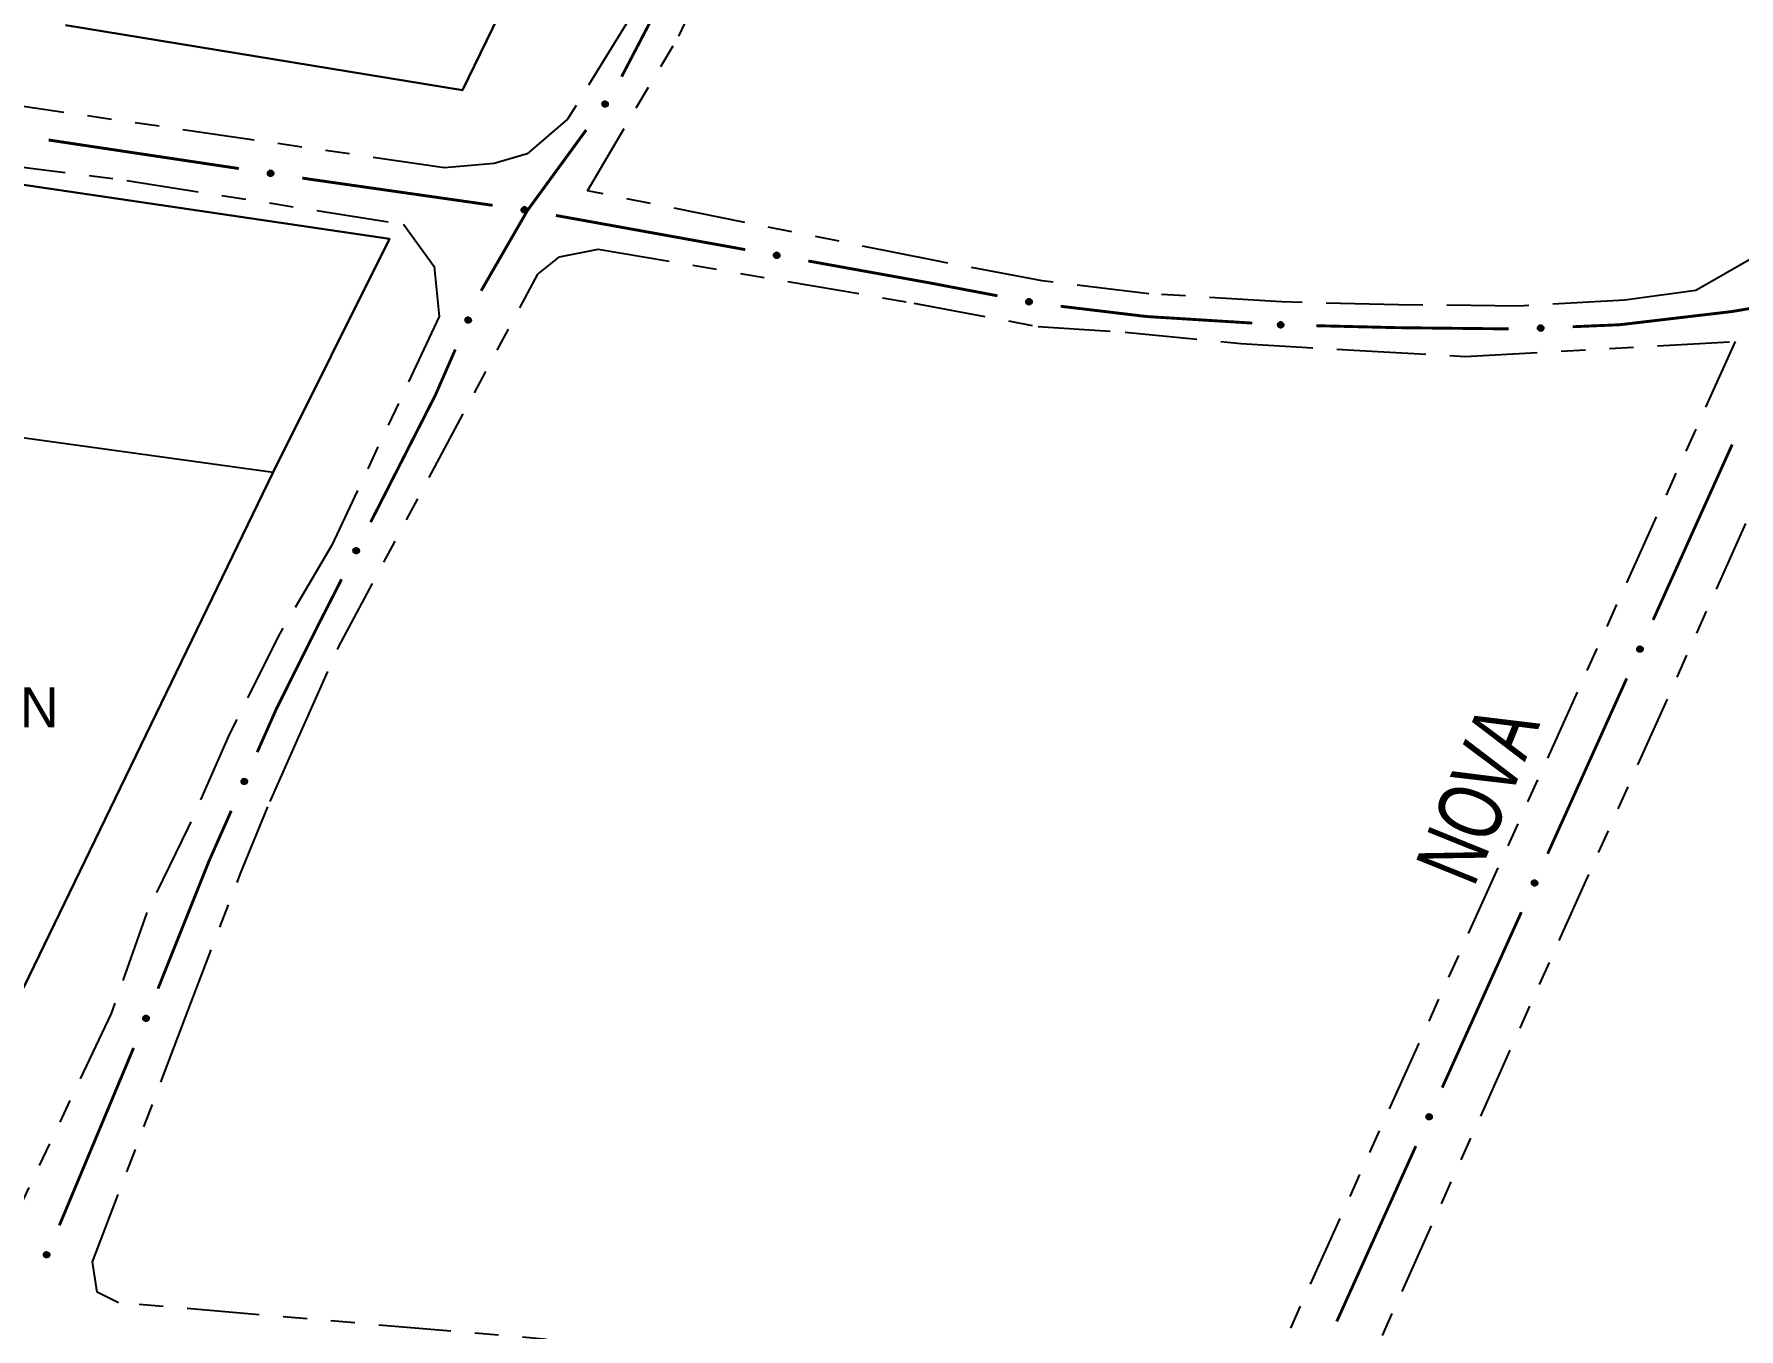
# Model space of a CAD drawing. Extents: x 203665 to 205970, y 4870865 to 4873745.
# Drawn here: x 204209.7 to 204316.1, y 4872847.6 to 4872928.4 of the extents above; entities that cross this region are included whole.
import ezdxf
from ezdxf.enums import TextEntityAlignment as Align

# ---------------------------------------------------------------- set-up
doc = ezdxf.new("R2010")
doc.units = 0
doc.header["$LTSCALE"] = 1.5
doc.header["$MEASUREMENT"] = 0
doc.linetypes.add('TRACO_25', pattern=[8, 3, -1, 1, -1, 1, -1])
for name, color, linetype in [('CD_MALHA_LOTES', 7, 'CONTINUOUS'), ('RU-QUADRA', 210, 'CONTINUOUS'), ('SV-EIXO-RUA-N-PAV', 6, 'CONTINUOUS'), ('SV-RUA-NAO-PAV', 7, 'CONTINUOUS'), ('SV-TXT-RUA-N-PAV', 7, 'CONTINUOUS'), ('Th_NmrPort', 1, 'CONTINUOUS')]:
    doc.layers.add(name, color=color, linetype=linetype)
doc.styles.add('ARIAL', font='ARIAL.SHX')

msp = doc.modelspace()

# ---------------------------------------------------------------- linework, layer by layer
at = {"layer": 'CD_MALHA_LOTES', "linetype": 'Continuous', "flags": 128}
for points in [[(204255.066125, 4872963.194435), (204236.443101, 4872924.862638)], [(204236.443101, 4872924.862638), (204211.667003, 4872928.91327)], [(204177.474175, 4872923.618198), (204231.881091, 4872915.600337)], [(204231.881091, 4872915.600337), (204224.619931, 4872901.047416)], [(204199.629746, 4872904.489941), (204224.619931, 4872901.047416)], [(204224.619931, 4872901.047416), (204209.081477, 4872868.920275)]]:
    msp.add_lwpolyline(points, dxfattribs=at)
at = {"layer": 'RU-QUADRA', "linetype": 'Continuous', "flags": 128}
msp.add_lwpolyline([(204211.667003, 4872928.91327), (204236.443101, 4872924.862638), (204255.066125, 4872963.194435)], dxfattribs=at)
msp.add_lwpolyline([(204177.474175, 4872923.618198), (204170.19077, 4872908.54531), (204155.605656, 4872877.19255), (204149.793463, 4872861.766126), (204179.915714, 4872856.802332), (204203.147409, 4872853.689518), (204209.081477, 4872868.920275), (204224.619931, 4872901.047416), (204231.881091, 4872915.600337)], close=True, dxfattribs=at)
at = {"layer": 'SV-EIXO-RUA-N-PAV', "const_width": 0.18}
for points in [[(204250.57876, 4872933.772943), (204246.366639, 4872925.709741)], [(204222.485929, 4872919.979535), (204210.618693, 4872921.759621)], [(204244.156776, 4872922.386619), (204240.620058, 4872917.539803)], [(204227.049087, 4872919.295061), (204226.441674, 4872919.386173)], [(204227.431002, 4872919.240503), (204227.049087, 4872919.295061)], [(204238.320446, 4872917.684867), (204227.431002, 4872919.240503)], [(204240.49883, 4872917.373669), (204237.603089, 4872912.354801)], [(204240.620058, 4872917.539803), (204240.49883, 4872917.373669)], [(204254.079055, 4872914.923429), (204242.269736, 4872917.054151)], [(204265.539266, 4872912.855697), (204258.015495, 4872914.213189)], [(204265.887774, 4872912.789466), (204265.539266, 4872912.855697)], [(204269.817442, 4872912.042666), (204265.887774, 4872912.789466)], [(204279.121228, 4872910.749602), (204273.761637, 4872911.389851)], [(204315.638977, 4872911.060525), (204308.69878, 4872910.24403)], [(204315.65075, 4872911.062505), (204315.638977, 4872911.060525)], [(204317.623009, 4872911.394462), (204315.65075, 4872911.062505)], [(204279.722372, 4872910.712271), (204279.121228, 4872910.749602)], [(204285.710836, 4872910.340375), (204279.722372, 4872910.712271)], [(204294.791646, 4872910.053867), (204289.706774, 4872910.176635)], [(204295.705238, 4872910.04389), (204294.791646, 4872910.053867)], [(204301.704879, 4872909.978314), (204295.705238, 4872910.04389)], [(204308.639621, 4872910.237071), (204305.701839, 4872910.112234)], [(204308.69878, 4872910.24403), (204308.639621, 4872910.237071)], [(204235.991172, 4872908.694809), (204234.791785, 4872905.944996)], [(204234.754975, 4872905.860602), (204230.710294, 4872897.923869)], [(204234.791785, 4872905.944996), (204234.754975, 4872905.860602)], [(204315.655261, 4872902.763789), (204310.72154, 4872891.824941)], [(204228.894078, 4872894.359973), (204227.985969, 4872892.578025)], [(204227.985969, 4872892.578025), (204227.556172, 4872891.734649)], [(204227.556172, 4872891.734649), (204224.848999, 4872886.320303)], [(204309.076967, 4872888.178659), (204304.143246, 4872877.239811)], [(204224.839643, 4872886.30159), (204223.633336, 4872883.577671)], [(204224.848999, 4872886.320303), (204224.839643, 4872886.30159)], [(204222.013631, 4872879.920274), (204220.798853, 4872877.177226)], [(204220.798853, 4872877.177226), (204220.629022, 4872876.793737)], [(204220.629022, 4872876.793737), (204217.442272, 4872868.826861)], [(204302.498672, 4872873.593528), (204297.564951, 4872862.65468)], [(204215.9177, 4872865.128911), (204211.288026, 4872854.057952)], [(204295.920377, 4872859.008397), (204290.986656, 4872848.069549)]]:
    msp.add_lwpolyline(points, dxfattribs=at)
at = {"layer": 'SV-EIXO-RUA-N-PAV'}
for points in [[(204245.509299, 4872924.053402), (204245.517534, 4872924.005192), (204245.514754, 4872923.962074), (204245.502083, 4872923.926779), (204245.482755, 4872923.898509), (204245.459723, 4872923.871814), (204245.430564, 4872923.850024), (204245.392844, 4872923.833007), (204245.344541, 4872923.824407), (204245.300558, 4872923.830159), (204245.26529, 4872923.840729), (204245.234651, 4872923.859186), (204245.209094, 4872923.881995), (204245.187461, 4872923.913032), (204245.17059, 4872923.951426), (204245.163117, 4872924.000206), (204245.166133, 4872924.042459), (204245.179284, 4872924.076277), (204245.198035, 4872924.106961), (204245.221876, 4872924.133932), (204245.250622, 4872924.155157), (204245.289309, 4872924.172074), (204245.337553, 4872924.178812), (204245.37973, 4872924.176285), (204245.413723, 4872924.163612), (204245.443516, 4872924.144471), (204245.470572, 4872924.121696), (204245.493696, 4872924.093297), (204245.509299, 4872924.053402)], [(204224.589563, 4872919.552678), (204224.550648, 4872919.523053), (204224.511145, 4872919.505549), (204224.473995, 4872919.500433), (204224.439988, 4872919.504473), (204224.405662, 4872919.512524), (204224.372846, 4872919.528276), (204224.340296, 4872919.553827), (204224.310304, 4872919.592656), (204224.295033, 4872919.634302), (204224.288069, 4872919.670455), (204224.290239, 4872919.706158), (204224.298619, 4872919.739372), (204224.316108, 4872919.772919), (204224.342324, 4872919.805652), (204224.382098, 4872919.834865), (204224.420944, 4872919.85176), (204224.457007, 4872919.855765), (204224.492886, 4872919.853356), (204224.527831, 4872919.844716), (204224.559955, 4872919.829068), (204224.592865, 4872919.802613), (204224.621179, 4872919.762975), (204224.638471, 4872919.724423), (204224.642981, 4872919.688426), (204224.639814, 4872919.653155), (204224.632158, 4872919.618629), (204224.617696, 4872919.584982), (204224.589563, 4872919.552678)], [(204240.427014, 4872917.272731), (204240.388307, 4872917.242834), (204240.348927, 4872917.225055), (204240.311813, 4872917.219679), (204240.277779, 4872917.223481), (204240.243398, 4872917.231291), (204240.210472, 4872917.246814), (204240.177744, 4872917.272137), (204240.147482, 4872917.310755), (204240.13192, 4872917.352293), (204240.124703, 4872917.388396), (204240.126623, 4872917.424114), (204240.134771, 4872917.457386), (204240.152026, 4872917.491054), (204240.178012, 4872917.52397), (204240.21758, 4872917.553461), (204240.256307, 4872917.570626), (204240.292341, 4872917.574883), (204240.328237, 4872917.572725), (204240.363241, 4872917.56433), (204240.395474, 4872917.548907), (204240.428568, 4872917.522683), (204240.457158, 4872917.483243), (204240.474719, 4872917.444814), (204240.479481, 4872917.408849), (204240.476561, 4872917.373557), (204240.469146, 4872917.338978), (204240.45492, 4872917.305231), (204240.427014, 4872917.272731)], [(204256.169127, 4872914.434466), (204256.129351, 4872914.406006), (204256.089347, 4872914.38968), (204256.052062, 4872914.385666), (204256.018189, 4872914.390711), (204255.984117, 4872914.399775), (204255.951782, 4872914.416492), (204255.920003, 4872914.442996), (204255.891174, 4872914.482696), (204255.877143, 4872914.524776), (204255.871252, 4872914.561119), (204255.874479, 4872914.596742), (204255.883838, 4872914.629694), (204255.902314, 4872914.662708), (204255.929487, 4872914.694651), (204255.970109, 4872914.722673), (204256.009438, 4872914.73841), (204256.045604, 4872914.741345), (204256.081396, 4872914.737874), (204256.11607, 4872914.728204), (204256.147717, 4872914.711611), (204256.179829, 4872914.684194), (204256.206956, 4872914.643734), (204256.223099, 4872914.604687), (204256.226541, 4872914.568572), (204256.222331, 4872914.533411), (204256.213656, 4872914.499127), (204256.198204, 4872914.465923), (204256.169127, 4872914.434466)], [(204271.902878, 4872911.534296), (204271.86284, 4872911.506207), (204271.822686, 4872911.490253), (204271.785365, 4872911.486587), (204271.751541, 4872911.491946), (204271.717554, 4872911.501326), (204271.685376, 4872911.518343), (204271.653844, 4872911.545141), (204271.625386, 4872911.585107), (204271.611746, 4872911.627316), (204271.606194, 4872911.663712), (204271.609751, 4872911.699304), (204271.619417, 4872911.732167), (204271.638198, 4872911.765008), (204271.665668, 4872911.796697), (204271.706548, 4872911.824341), (204271.746021, 4872911.839711), (204271.782213, 4872911.84231), (204271.817972, 4872911.838507), (204271.852554, 4872911.828515), (204271.884045, 4872911.811628), (204271.915901, 4872911.783914), (204271.942651, 4872911.743204), (204271.95843, 4872911.704008), (204271.961537, 4872911.667863), (204271.957, 4872911.632742), (204271.948006, 4872911.59854), (204271.932247, 4872911.565481), (204271.902878, 4872911.534296)], [(204236.949106, 4872910.615706), (204236.967622, 4872910.570438), (204236.97428, 4872910.527747), (204236.969583, 4872910.490541), (204236.956861, 4872910.458746), (204236.940181, 4872910.427684), (204236.916456, 4872910.400077), (204236.883336, 4872910.37527), (204236.838056, 4872910.356377), (204236.793874, 4872910.352431), (204236.757152, 4872910.355084), (204236.723234, 4872910.366441), (204236.693331, 4872910.38315), (204236.665469, 4872910.408743), (204236.640657, 4872910.442553), (204236.622761, 4872910.488543), (204236.616521, 4872910.530441), (204236.622009, 4872910.566309), (204236.633643, 4872910.600335), (204236.651051, 4872910.631843), (204236.674497, 4872910.658808), (204236.708583, 4872910.683729), (204236.754209, 4872910.700791), (204236.795927, 4872910.707491), (204236.831862, 4872910.702509), (204236.865103, 4872910.690301), (204236.896462, 4872910.673951), (204236.925206, 4872910.651256), (204236.949106, 4872910.615706)], [(204287.619516, 4872910.111549), (204287.583318, 4872910.078659), (204287.545482, 4872910.057794), (204287.508916, 4872910.049475), (204287.474687, 4872910.050548), (204287.439792, 4872910.055591), (204287.405733, 4872910.068437), (204287.371089, 4872910.091068), (204287.337842, 4872910.127148), (204287.319015, 4872910.167312), (204287.308941, 4872910.202724), (204287.308005, 4872910.238481), (204287.313472, 4872910.272297), (204287.327985, 4872910.307235), (204287.351262, 4872910.342119), (204287.388351, 4872910.374673), (204287.425585, 4872910.394874), (204287.461164, 4872910.401992), (204287.497118, 4872910.402705), (204287.532681, 4872910.39713), (204287.566041, 4872910.384328), (204287.601122, 4872910.360828), (204287.632768, 4872910.323796), (204287.65334, 4872910.28689), (204287.660956, 4872910.251419), (204287.660861, 4872910.216007), (204287.656228, 4872910.180947), (204287.644741, 4872910.146172), (204287.619516, 4872910.111549)], [(204303.851867, 4872909.923443), (204303.819296, 4872909.886957), (204303.783843, 4872909.86226), (204303.748344, 4872909.850172), (204303.714189, 4872909.847669), (204303.678959, 4872909.849045), (204303.643746, 4872909.858268), (204303.606931, 4872909.877162), (204303.570101, 4872909.909578), (204303.547188, 4872909.947559), (204303.533475, 4872909.981728), (204303.528815, 4872910.017192), (204303.530725, 4872910.051394), (204303.541515, 4872910.087655), (204303.561027, 4872910.124777), (204303.594518, 4872910.161021), (204303.629442, 4872910.184995), (204303.664085, 4872910.195786), (204303.699768, 4872910.200245), (204303.735718, 4872910.19841), (204303.770232, 4872910.189156), (204303.807573, 4872910.169444), (204303.842908, 4872910.135914), (204303.867217, 4872910.101355), (204303.878491, 4872910.066872), (204303.88209, 4872910.031643), (204303.88114, 4872909.996291), (204303.873342, 4872909.960508), (204303.851867, 4872909.923443)], [(204229.965503, 4872896.219954), (204229.981271, 4872896.173657), (204229.985356, 4872896.130643), (204229.978436, 4872896.093786), (204229.96383, 4872896.062811), (204229.945317, 4872896.032806), (204229.919978, 4872896.006672), (204229.88543, 4872895.983895), (204229.839099, 4872895.967752), (204229.79476, 4872895.966464), (204229.758263, 4872895.971314), (204229.725087, 4872895.984686), (204229.69624, 4872896.003158), (204229.669963, 4872896.030376), (204229.647224, 4872896.065613), (204229.632119, 4872896.112594), (204229.628403, 4872896.154791), (204229.636032, 4872896.190265), (204229.649686, 4872896.223532), (204229.668953, 4872896.253939), (204229.693974, 4872896.27945), (204229.729493, 4872896.302281), (204229.776061, 4872896.316576), (204229.818105, 4872896.320761), (204229.853677, 4872896.313633), (204229.886126, 4872896.299453), (204229.916447, 4872896.281251), (204229.943778, 4872896.256874), (204229.965503, 4872896.219954)], [(204310.058673, 4872890.087516), (204310.076626, 4872890.042022), (204310.082753, 4872889.999251), (204310.077595, 4872889.962107), (204310.064479, 4872889.930472), (204310.047415, 4872889.899619), (204310.023348, 4872889.872309), (204309.989923, 4872889.847915), (204309.944412, 4872889.829585), (204309.900185, 4872889.826188), (204309.863499, 4872889.829297), (204309.829724, 4872889.841074), (204309.80003, 4872889.858153), (204309.772489, 4872889.88409), (204309.748098, 4872889.918205), (204309.730774, 4872889.964414), (204309.725056, 4872890.006387), (204309.730988, 4872890.042183), (204309.743043, 4872890.076063), (204309.760841, 4872890.107352), (204309.78462, 4872890.134024), (204309.819013, 4872890.15852), (204309.864847, 4872890.175014), (204309.906645, 4872890.181196), (204309.942515, 4872890.175768), (204309.975603, 4872890.163148), (204310.006756, 4872890.14641), (204310.035216, 4872890.12336), (204310.058673, 4872890.087516)], [(204222.982316, 4872881.835772), (204223.000578, 4872881.790401), (204223.006996, 4872881.747673), (204223.002091, 4872881.710495), (204222.989191, 4872881.678771), (204222.972337, 4872881.647803), (204222.948457, 4872881.62033), (204222.915199, 4872881.595708), (204222.869814, 4872881.577069), (204222.825611, 4872881.573371), (204222.788904, 4872881.57623), (204222.75505, 4872881.587777), (204222.725241, 4872881.604653), (204222.697523, 4872881.630402), (204222.672901, 4872881.66435), (204222.655263, 4872881.71044), (204222.649258, 4872881.752373), (204222.654947, 4872881.788209), (204222.666771, 4872881.82217), (204222.684356, 4872881.853579), (204222.707952, 4872881.880413), (204222.742177, 4872881.905142), (204222.787898, 4872881.921948), (204222.829653, 4872881.928414), (204222.86556, 4872881.923231), (204222.898732, 4872881.910837), (204222.929998, 4872881.894311), (204222.958615, 4872881.871456), (204222.982316, 4872881.835772)], [(204303.480378, 4872875.502385), (204303.498331, 4872875.456891), (204303.504458, 4872875.41412), (204303.4993, 4872875.376976), (204303.486184, 4872875.345341), (204303.46912, 4872875.314489), (204303.445054, 4872875.287178), (204303.411628, 4872875.262784), (204303.366118, 4872875.244454), (204303.32189, 4872875.241058), (204303.285204, 4872875.244166), (204303.25143, 4872875.255943), (204303.221736, 4872875.273022), (204303.194194, 4872875.298959), (204303.169803, 4872875.333074), (204303.15248, 4872875.379283), (204303.146761, 4872875.421256), (204303.152693, 4872875.457052), (204303.164748, 4872875.490932), (204303.182547, 4872875.522221), (204303.206325, 4872875.548893), (204303.240718, 4872875.573389), (204303.286553, 4872875.589883), (204303.32835, 4872875.596065), (204303.364221, 4872875.590637), (204303.397308, 4872875.578017), (204303.428461, 4872875.561279), (204303.456921, 4872875.538229), (204303.480378, 4872875.502385)], [(204216.846303, 4872867.064158), (204216.865506, 4872867.019177), (204216.872812, 4872866.976591), (204216.868682, 4872866.939319), (204216.856445, 4872866.907334), (204216.84024, 4872866.876022), (204216.816937, 4872866.848057), (204216.784198, 4872866.822748), (204216.739211, 4872866.803169), (204216.695094, 4872866.798552), (204216.658336, 4872866.800645), (204216.624249, 4872866.811486), (204216.594095, 4872866.827738), (204216.565847, 4872866.852904), (204216.540523, 4872866.886332), (204216.52193, 4872866.932045), (204216.515054, 4872866.973843), (204216.519995, 4872867.00979), (204216.53111, 4872867.04399), (204216.548037, 4872867.075759), (204216.57107, 4872867.103077), (204216.604773, 4872867.128514), (204216.650134, 4872867.146268), (204216.691745, 4872867.153602), (204216.727752, 4872867.149167), (204216.761175, 4872867.137466), (204216.792779, 4872867.121594), (204216.821865, 4872867.09934), (204216.846303, 4872867.064158)], [(204296.902084, 4872860.917255), (204296.920037, 4872860.87176), (204296.926163, 4872860.828989), (204296.921006, 4872860.791845), (204296.907889, 4872860.76021), (204296.890826, 4872860.729358), (204296.866759, 4872860.702048), (204296.833334, 4872860.677653), (204296.787823, 4872860.659324), (204296.743596, 4872860.655927), (204296.706909, 4872860.659035), (204296.673135, 4872860.670813), (204296.643441, 4872860.687891), (204296.615899, 4872860.713829), (204296.591509, 4872860.747944), (204296.574185, 4872860.794152), (204296.568466, 4872860.836125), (204296.574398, 4872860.871922), (204296.586454, 4872860.905801), (204296.604252, 4872860.93709), (204296.628031, 4872860.963762), (204296.662423, 4872860.988258), (204296.708258, 4872861.004752), (204296.750056, 4872861.010934), (204296.785926, 4872861.005506), (204296.819013, 4872860.992887), (204296.850166, 4872860.976148), (204296.878626, 4872860.953099), (204296.902084, 4872860.917255)], [(204210.64831, 4872852.306369), (204210.664503, 4872852.260219), (204210.668983, 4872852.217245), (204210.662403, 4872852.180326), (204210.648082, 4872852.149218), (204210.629846, 4872852.119043), (204210.604749, 4872852.092677), (204210.570411, 4872852.069584), (204210.524231, 4872852.053015), (204210.479905, 4872852.051319), (204210.443366, 4872852.055834), (204210.410068, 4872852.0689), (204210.381052, 4872852.087106), (204210.354526, 4872852.114081), (204210.331464, 4872852.149107), (204210.315927, 4872852.195947), (204210.311824, 4872852.238109), (204210.319126, 4872852.273651), (204210.332473, 4872852.307043), (204210.35146, 4872852.337625), (204210.376245, 4872852.363365), (204210.411553, 4872852.386522), (204210.457987, 4872852.401244), (204210.499991, 4872852.405817), (204210.535626, 4872852.399016), (204210.568205, 4872852.385135), (204210.598692, 4872852.367213), (204210.626246, 4872852.343088), (204210.64831, 4872852.306369)]]:
    msp.add_lwpolyline(points, close=True, dxfattribs=at)
for points in [[(204245.250622, 4872924.155157), (204245.163117, 4872924.000206)], [(204245.221876, 4872924.133932), (204245.166133, 4872924.042459)], [(204245.234204, 4872924.140664), (204245.168012, 4872924.026804)], [(204245.289309, 4872924.172074), (204245.17059, 4872923.951426)], [(204245.268641, 4872924.157765), (204245.171051, 4872923.982356)], [(204245.312403, 4872924.17144), (204245.180406, 4872923.93499)], [(204245.337553, 4872924.178812), (204245.187461, 4872923.913032)], [(204245.356553, 4872924.176386), (204245.200218, 4872923.901952)], [(204245.37973, 4872924.176285), (204245.209094, 4872923.881995)], [(204245.394059, 4872924.167598), (204245.223246, 4872923.873324)], [(204245.413723, 4872924.163612), (204245.234651, 4872923.859186)], [(204245.42674, 4872924.152197), (204245.248896, 4872923.852918)], [(204245.443516, 4872924.144471), (204245.26529, 4872923.840729)], [(204245.455697, 4872924.129378), (204245.287297, 4872923.838411)], [(204245.470572, 4872924.121696), (204245.300558, 4872923.830159)], [(204245.479232, 4872924.103759), (204245.325607, 4872923.830726)], [(204245.493696, 4872924.093297), (204245.344541, 4872923.824407)], [(204245.499549, 4872924.07373), (204245.36925, 4872923.832663)], [(204245.509299, 4872924.053402), (204245.392844, 4872923.833007)], [(204245.512718, 4872924.02696), (204245.415723, 4872923.847738)], [(204245.517534, 4872924.005192), (204245.430564, 4872923.850024)], [(204245.516055, 4872923.980606), (204245.449565, 4872923.868652)], [(204245.514754, 4872923.962074), (204245.459723, 4872923.871814)], [(204224.639814, 4872919.653155), (204224.288069, 4872919.670455)], [(204224.642981, 4872919.688426), (204224.290239, 4872919.706158)], [(204224.638892, 4872919.671603), (204224.29128, 4872919.69063)], [(204224.632158, 4872919.618629), (204224.295033, 4872919.634302)], [(204224.632078, 4872919.635371), (204224.296206, 4872919.649877)], [(204224.637408, 4872919.7077), (204224.297488, 4872919.722813)], [(204224.638471, 4872919.724423), (204224.298619, 4872919.739372)], [(204224.62027, 4872919.602647), (204224.307136, 4872919.612363)], [(204224.617696, 4872919.584982), (204224.310304, 4872919.592656)], [(204224.627827, 4872919.745011), (204224.312196, 4872919.756482)], [(204224.621179, 4872919.762975), (204224.316108, 4872919.772919)], [(204224.603065, 4872919.570733), (204224.329064, 4872919.574579)], [(204224.602998, 4872919.781851), (204224.332303, 4872919.78934)], [(204224.589563, 4872919.552678), (204224.340296, 4872919.553827)], [(204224.592865, 4872919.802613), (204224.342324, 4872919.805652)], [(204224.570611, 4872919.814304), (204224.369952, 4872919.819567)], [(204224.559955, 4872919.829068), (204224.382098, 4872919.834865)], [(204224.539507, 4872919.836907), (204224.407938, 4872919.842845)], [(204224.527831, 4872919.844716), (204224.420944, 4872919.85176)], [(204224.56771, 4872919.537402), (204224.363947, 4872919.540371)], [(204224.550648, 4872919.523053), (204224.372846, 4872919.528276)], [(204224.528172, 4872919.512978), (204224.398155, 4872919.520062)], [(204224.511145, 4872919.505549), (204224.405662, 4872919.512524)], [(204240.479481, 4872917.408849), (204240.126623, 4872917.424114)], [(204240.473773, 4872917.428083), (204240.133756, 4872917.44082)], [(204240.474719, 4872917.444814), (204240.134771, 4872917.457386)], [(204240.463932, 4872917.465327), (204240.148229, 4872917.47459)], [(204240.457158, 4872917.483243), (204240.152026, 4872917.491054)], [(204240.438845, 4872917.501992), (204240.168105, 4872917.507588)], [(204240.428568, 4872917.522683), (204240.178012, 4872917.52397)], [(204240.406233, 4872917.534218), (204240.205541, 4872917.538078)], [(204240.395474, 4872917.548907), (204240.21758, 4872917.553461)], [(204240.374971, 4872917.556603), (204240.243364, 4872917.56162)], [(204240.363241, 4872917.56433), (204240.256307, 4872917.570626)], [(204240.476561, 4872917.373557), (204240.124703, 4872917.388396)], [(204240.47551, 4872917.391998), (204240.127773, 4872917.408593)], [(204240.469146, 4872917.338978), (204240.13192, 4872917.352293)], [(204240.468949, 4872917.355719), (204240.132984, 4872917.367876)], [(204240.457371, 4872917.322913), (204240.144176, 4872917.330439)], [(204240.45492, 4872917.305231), (204240.147482, 4872917.310755)], [(204240.440389, 4872917.29088), (204240.166368, 4872917.29281)], [(204240.427014, 4872917.272731), (204240.177744, 4872917.272137)], [(204240.405268, 4872917.257303), (204240.201489, 4872917.258846)], [(204240.388307, 4872917.242834), (204240.210472, 4872917.246814)], [(204240.365902, 4872917.232602), (204240.235838, 4872917.238777)], [(204240.348927, 4872917.225055), (204240.243398, 4872917.231291)], [(204256.222331, 4872914.533411), (204255.871252, 4872914.561119)], [(204256.226541, 4872914.568572), (204255.874479, 4872914.596742)], [(204256.221956, 4872914.551878), (204255.87506, 4872914.58119)], [(204256.213656, 4872914.499127), (204255.877143, 4872914.524776)], [(204256.214071, 4872914.515863), (204255.878776, 4872914.540309)], [(204256.221541, 4872914.588003), (204255.882217, 4872914.613176)], [(204256.223099, 4872914.604687), (204255.883838, 4872914.629694)], [(204256.2013, 4872914.483504), (204255.888591, 4872914.502488)], [(204256.198204, 4872914.465923), (204255.891174, 4872914.482696)], [(204256.213069, 4872914.625582), (204255.897917, 4872914.646394)], [(204256.206956, 4872914.643734), (204255.902314, 4872914.662708)], [(204256.183157, 4872914.452113), (204255.909391, 4872914.464071)], [(204256.189342, 4872914.66314), (204255.918987, 4872914.678642)], [(204256.169127, 4872914.434466), (204255.920003, 4872914.442996)], [(204256.179829, 4872914.684194), (204255.929487, 4872914.694651)], [(204256.146831, 4872914.419844), (204255.943245, 4872914.428845)], [(204256.129351, 4872914.406006), (204255.951782, 4872914.416492)], [(204256.157931, 4872914.696539), (204255.957515, 4872914.707741)], [(204256.147717, 4872914.711611), (204255.970109, 4872914.722673)], [(204256.106587, 4872914.396601), (204255.976837, 4872914.407532)], [(204256.089347, 4872914.38968), (204255.984117, 4872914.399775)], [(204256.127509, 4872914.720053), (204255.996174, 4872914.729884)], [(204256.11607, 4872914.728204), (204256.009438, 4872914.73841)], [(204271.957, 4872911.632742), (204271.606194, 4872911.663712)], [(204271.961537, 4872911.667863), (204271.609751, 4872911.699304)], [(204271.956797, 4872911.651212), (204271.610188, 4872911.683747)], [(204271.948006, 4872911.59854), (204271.611746, 4872911.627316)], [(204271.948578, 4872911.615272), (204271.613524, 4872911.642834)], [(204271.956718, 4872911.687339), (204271.617643, 4872911.715665)], [(204271.95843, 4872911.704008), (204271.619417, 4872911.732167)], [(204271.935506, 4872911.583033), (204271.622987, 4872911.604923)], [(204271.932247, 4872911.565481), (204271.625386, 4872911.585107)], [(204271.948595, 4872911.724995), (204271.63365, 4872911.748735)], [(204271.942651, 4872911.743204), (204271.638198, 4872911.765008)], [(204271.917072, 4872911.551812), (204271.643429, 4872911.566314)], [(204271.902878, 4872911.534296), (204271.653844, 4872911.545141)], [(204271.925218, 4872911.762773), (204271.655019, 4872911.780787)], [(204271.915901, 4872911.783914), (204271.665668, 4872911.796697)], [(204271.880448, 4872911.519882), (204271.676954, 4872911.530775)], [(204271.86284, 4872911.506207), (204271.685376, 4872911.518343)], [(204271.894119, 4872911.796462), (204271.693816, 4872911.809527)], [(204271.884045, 4872911.811628), (204271.706548, 4872911.824341)], [(204271.839989, 4872911.497014), (204271.710346, 4872911.509151)], [(204271.822686, 4872911.490253), (204271.717554, 4872911.501326)], [(204271.863917, 4872911.820257), (204271.732679, 4872911.831309)], [(204271.852554, 4872911.828515), (204271.746021, 4872911.839711)], [(204236.651051, 4872910.631843), (204236.616521, 4872910.530441)], [(204236.661621, 4872910.641094), (204236.621758, 4872910.515569)], [(204236.674497, 4872910.658808), (204236.622761, 4872910.488543)], [(204236.691519, 4872910.66527), (204236.634385, 4872910.472844)], [(204236.708583, 4872910.683729), (204236.640657, 4872910.442553)], [(204236.731263, 4872910.688129), (204236.653811, 4872910.428643)], [(204236.754209, 4872910.700791), (204236.665469, 4872910.408743)], [(204236.773282, 4872910.702552), (204236.680329, 4872910.400701)], [(204236.795927, 4872910.707491), (204236.693331, 4872910.38315)], [(204236.811802, 4872910.702126), (204236.709029, 4872910.377762)], [(204236.831862, 4872910.702509), (204236.723234, 4872910.366441)], [(204236.847048, 4872910.694196), (204236.738501, 4872910.363419)], [(204236.865103, 4872910.690301), (204236.757152, 4872910.355084)], [(204236.880272, 4872910.678216), (204236.779136, 4872910.357604)], [(204236.896462, 4872910.673951), (204236.793874, 4872910.352431)], [(204236.908813, 4872910.658324), (204236.818202, 4872910.358429)], [(204236.925206, 4872910.651256), (204236.838056, 4872910.356377)], [(204236.935171, 4872910.63343), (204236.860381, 4872910.369806)], [(204236.949106, 4872910.615706), (204236.883336, 4872910.37527)], [(204236.95819, 4872910.590639), (204236.902466, 4872910.394621)], [(204236.967622, 4872910.570438), (204236.916456, 4872910.400077)], [(204236.971522, 4872910.546118), (204236.930953, 4872910.422389)], [(204236.97428, 4872910.527747), (204236.940181, 4872910.427684)], [(204287.660956, 4872910.251419), (204287.308005, 4872910.238481)], [(204287.660861, 4872910.216007), (204287.308941, 4872910.202724)], [(204287.658342, 4872910.234305), (204287.31039, 4872910.223102)], [(204287.65334, 4872910.28689), (204287.313472, 4872910.272297)], [(204287.653731, 4872910.270137), (204287.313782, 4872910.255703)], [(204287.654696, 4872910.197618), (204287.318832, 4872910.18293)], [(204287.656228, 4872910.180947), (204287.319015, 4872910.167312)], [(204287.64095, 4872910.306477), (204287.325514, 4872910.29052)], [(204287.632768, 4872910.323796), (204287.327985, 4872910.307235)], [(204287.645773, 4872910.163994), (204287.332976, 4872910.146506)], [(204287.644741, 4872910.146172), (204287.337842, 4872910.127148)], [(204287.613018, 4872910.341023), (204287.342694, 4872910.324999)], [(204287.601122, 4872910.360828), (204287.351262, 4872910.342119)], [(204287.631401, 4872910.130707), (204287.3581, 4872910.110767)], [(204287.619516, 4872910.111549), (204287.371089, 4872910.091068)], [(204287.577938, 4872910.370545), (204287.377578, 4872910.358379)], [(204287.566041, 4872910.384328), (204287.388351, 4872910.374673)], [(204287.599071, 4872910.094435), (204287.395819, 4872910.079714)], [(204287.583318, 4872910.078659), (204287.405733, 4872910.068437)], [(204287.54499, 4872910.390364), (204287.413402, 4872910.384864)], [(204287.532681, 4872910.39713), (204287.425585, 4872910.394874)], [(204287.561801, 4872910.066672), (204287.431659, 4872910.06245)], [(204287.545482, 4872910.057794), (204287.439792, 4872910.055591)], [(204303.878491, 4872910.066872), (204303.528815, 4872910.017192)], [(204303.867217, 4872910.101355), (204303.530725, 4872910.051394)], [(204303.869354, 4872910.084735), (204303.532764, 4872910.034922)], [(204303.877677, 4872910.049579), (204303.532791, 4872910.002145)], [(204303.88209, 4872910.031643), (204303.533475, 4872909.981728)], [(204303.852852, 4872910.119543), (204303.540801, 4872910.070773)], [(204303.842908, 4872910.135914), (204303.541515, 4872910.087655)], [(204303.877878, 4872910.012712), (204303.545377, 4872909.963073)], [(204303.88114, 4872909.996291), (204303.547188, 4872909.947559)], [(204303.821469, 4872910.150988), (204303.554291, 4872910.106856)], [(204303.807573, 4872910.169444), (204303.561027, 4872910.124777)], [(204303.87251, 4872909.97834), (204303.563243, 4872909.928323)], [(204303.783501, 4872910.176689), (204303.585504, 4872910.143692)], [(204303.770232, 4872910.189156), (204303.594518, 4872910.161021)], [(204303.748666, 4872910.192964), (204303.618369, 4872910.173769)], [(204303.735718, 4872910.19841), (204303.629442, 4872910.184995)], [(204303.873342, 4872909.960508), (204303.570101, 4872909.909578)], [(204303.861688, 4872909.943736), (204303.591957, 4872909.895399)], [(204303.851867, 4872909.923443), (204303.606931, 4872909.877162)], [(204303.833318, 4872909.90429), (204303.632709, 4872909.86845)], [(204303.819296, 4872909.886957), (204303.643746, 4872909.858268)], [(204303.799147, 4872909.872791), (204303.670155, 4872909.855018)], [(204303.783843, 4872909.86226), (204303.678959, 4872909.849045)], [(204229.668953, 4872896.253939), (204229.628403, 4872896.154791)], [(204229.693974, 4872896.27945), (204229.632119, 4872896.112594)], [(204229.680059, 4872896.262539), (204229.632738, 4872896.139631)], [(204229.711353, 4872896.284879), (204229.64278, 4872896.096226)], [(204229.729493, 4872896.302281), (204229.647224, 4872896.065613)], [(204229.752396, 4872896.305313), (204229.65952, 4872896.05094)], [(204229.776061, 4872896.316576), (204229.669963, 4872896.030376)], [(204229.795205, 4872896.31719), (204229.684314, 4872896.021457)], [(204229.818105, 4872896.320761), (204229.69624, 4872896.003158)], [(204229.83363, 4872896.314454), (204229.711587, 4872895.996838)], [(204229.853677, 4872896.313633), (204229.725087, 4872895.984686)], [(204229.868337, 4872896.304424), (204229.740145, 4872895.980753)], [(204229.886126, 4872896.299453), (204229.758263, 4872895.971314)], [(204229.900543, 4872896.28648), (204229.780359, 4872895.972512)], [(204229.916447, 4872896.281251), (204229.79476, 4872895.966464)], [(204229.927839, 4872896.264912), (204229.819403, 4872895.970992)], [(204229.943778, 4872896.256874), (204229.839099, 4872895.967752)], [(204229.952657, 4872896.238481), (204229.862188, 4872895.979818)], [(204229.965503, 4872896.219954), (204229.88543, 4872895.983895)], [(204229.973068, 4872896.194387), (204229.905687, 4872896.002064)], [(204229.981271, 4872896.173657), (204229.919978, 4872896.006672)], [(204229.983705, 4872896.149147), (204229.935788, 4872896.028074)], [(204229.985356, 4872896.130643), (204229.945317, 4872896.032806)], [(204309.760841, 4872890.107352), (204309.725056, 4872890.006387)], [(204309.771526, 4872890.11647), (204309.730107, 4872889.99145)], [(204309.78462, 4872890.134024), (204309.730774, 4872889.964414)], [(204309.801721, 4872890.140274), (204309.742203, 4872889.948572)], [(204309.819013, 4872890.15852), (204309.748098, 4872889.918205)], [(204309.841746, 4872890.162638), (204309.761079, 4872889.904133)], [(204309.864847, 4872890.175014), (204309.772489, 4872889.88409)], [(204309.883941, 4872890.176538), (204309.787248, 4872889.875864)], [(204309.906645, 4872890.181196), (204309.80003, 4872889.858153)], [(204309.922452, 4872890.175634), (204309.815661, 4872889.852571)], [(204309.942515, 4872890.175768), (204309.829724, 4872889.841074)], [(204309.957598, 4872890.167267), (204309.844953, 4872889.837863)], [(204309.975603, 4872890.163148), (204309.863499, 4872889.829297)], [(204309.990621, 4872890.150876), (204309.885513, 4872889.831544)], [(204310.006756, 4872890.14641), (204309.900185, 4872889.826188)], [(204310.018912, 4872890.130631), (204309.924585, 4872889.831884)], [(204310.035216, 4872890.12336), (204309.944412, 4872889.829585)], [(204310.044959, 4872890.105411), (204309.966902, 4872889.842736)], [(204310.058673, 4872890.087516), (204309.989923, 4872889.847915)], [(204310.067445, 4872890.062338), (204310.009292, 4872889.867026)], [(204310.076626, 4872890.042022), (204310.023348, 4872889.872309)], [(204310.080224, 4872890.017655), (204310.038122, 4872889.894439)], [(204310.082753, 4872889.999251), (204310.047415, 4872889.899619)], [(204222.684356, 4872881.853579), (204222.649258, 4872881.752373)], [(204222.694978, 4872881.86277), (204222.654411, 4872881.737471)], [(204222.707952, 4872881.880413), (204222.655263, 4872881.71044)], [(204222.72501, 4872881.886779), (204222.666799, 4872881.694676)], [(204222.742177, 4872881.905142), (204222.672901, 4872881.66435)], [(204222.764882, 4872881.909415), (204222.685977, 4872881.650367)], [(204222.787898, 4872881.921948), (204222.697523, 4872881.630402)], [(204222.806981, 4872881.923602), (204222.712338, 4872881.622277)], [(204222.829653, 4872881.928414), (204222.725241, 4872881.604653)], [(204222.845498, 4872881.922961), (204222.740909, 4872881.599178)], [(204222.86556, 4872881.923231), (204222.75505, 4872881.587777)], [(204222.880699, 4872881.914833), (204222.7703, 4872881.584669)], [(204222.898732, 4872881.910837), (204222.788904, 4872881.57623)], [(204222.913833, 4872881.898667), (204222.810902, 4872881.578627)], [(204222.929998, 4872881.894311), (204222.825611, 4872881.573371)], [(204222.942262, 4872881.878616), (204222.849972, 4872881.579233)], [(204222.958615, 4872881.871456), (204222.869814, 4872881.577069)], [(204222.968481, 4872881.853574), (204222.892213, 4872881.590373)], [(204222.982316, 4872881.835772), (204222.915199, 4872881.595708)], [(204222.991259, 4872881.810654), (204222.934438, 4872881.614951)], [(204223.000578, 4872881.790401), (204222.948457, 4872881.62033)], [(204223.004342, 4872881.76606), (204222.96308, 4872881.64256)], [(204223.006996, 4872881.747673), (204222.972337, 4872881.647803)], [(204303.182547, 4872875.522221), (204303.146761, 4872875.421256)], [(204303.193231, 4872875.53134), (204303.151812, 4872875.406319)], [(204303.206325, 4872875.548893), (204303.15248, 4872875.379283)], [(204303.223427, 4872875.555143), (204303.163908, 4872875.363441)], [(204303.240718, 4872875.573389), (204303.169803, 4872875.333074)], [(204303.263451, 4872875.577507), (204303.182784, 4872875.319002)], [(204303.286553, 4872875.589883), (204303.194194, 4872875.298959)], [(204303.305646, 4872875.591407), (204303.208953, 4872875.290733)], [(204303.32835, 4872875.596065), (204303.221736, 4872875.273022)], [(204303.344158, 4872875.590503), (204303.237366, 4872875.26744)], [(204303.364221, 4872875.590637), (204303.25143, 4872875.255943)], [(204303.379303, 4872875.582136), (204303.266658, 4872875.252732)], [(204303.397308, 4872875.578017), (204303.285204, 4872875.244166)], [(204303.412326, 4872875.565745), (204303.307218, 4872875.246413)], [(204303.428461, 4872875.561279), (204303.32189, 4872875.241058)], [(204303.440617, 4872875.5455), (204303.34629, 4872875.246753)], [(204303.456921, 4872875.538229), (204303.366118, 4872875.244454)], [(204303.466665, 4872875.52028), (204303.388607, 4872875.257605)], [(204303.480378, 4872875.502385), (204303.411628, 4872875.262784)], [(204303.489151, 4872875.477207), (204303.430998, 4872875.281896)], [(204303.498331, 4872875.456891), (204303.445054, 4872875.287178)], [(204303.501929, 4872875.432524), (204303.459827, 4872875.309309)], [(204303.504458, 4872875.41412), (204303.46912, 4872875.314489)], [(204216.548037, 4872867.075759), (204216.515054, 4872866.973843)], [(204216.558466, 4872867.085169), (204216.520516, 4872866.959052)], [(204216.57107, 4872867.103077), (204216.52193, 4872866.932045)], [(204216.587992, 4872867.109797), (204216.533792, 4872866.916525)], [(204216.604773, 4872867.128514), (204216.540523, 4872866.886332)], [(204216.627384, 4872867.133258), (204216.553888, 4872866.872624)], [(204216.650134, 4872867.146268), (204216.565847, 4872866.852904)], [(204216.669178, 4872867.148319), (204216.580828, 4872866.845089)], [(204216.691745, 4872867.153602), (204216.594095, 4872866.827738)], [(204216.7077, 4872867.148479), (204216.609874, 4872866.822589)], [(204216.727752, 4872867.149167), (204216.624249, 4872866.811486)], [(204216.743063, 4872867.141086), (204216.63956, 4872866.808696)], [(204216.761175, 4872867.137466), (204216.658336, 4872866.800645)], [(204216.776527, 4872867.125613), (204216.680279, 4872866.8035)], [(204216.792779, 4872867.121594), (204216.695094, 4872866.798552)], [(204216.805366, 4872867.106158), (204216.719328, 4872866.804919)], [(204216.821865, 4872867.09934), (204216.739211, 4872866.803169)], [(204216.832101, 4872867.081667), (204216.761329, 4872866.816936)], [(204216.846303, 4872867.064158), (204216.784198, 4872866.822748)], [(204216.855767, 4872867.039231), (204216.803032, 4872866.842388)], [(204216.865506, 4872867.019177), (204216.816937, 4872866.848057)], [(204216.869775, 4872866.994919), (204216.831093, 4872866.870587)], [(204216.872812, 4872866.976591), (204216.84024, 4872866.876022)], [(204296.604252, 4872860.93709), (204296.568466, 4872860.836125)], [(204296.614936, 4872860.946209), (204296.573518, 4872860.821188)], [(204296.628031, 4872860.963762), (204296.574185, 4872860.794152)], [(204296.645132, 4872860.970012), (204296.585613, 4872860.778311)], [(204296.662423, 4872860.988258), (204296.591509, 4872860.747944)], [(204296.685156, 4872860.992376), (204296.604489, 4872860.733872)], [(204296.708258, 4872861.004752), (204296.615899, 4872860.713829)], [(204296.727351, 4872861.006277), (204296.630658, 4872860.705603)], [(204296.750056, 4872861.010934), (204296.643441, 4872860.687891)], [(204296.765863, 4872861.005373), (204296.659072, 4872860.682309)], [(204296.785926, 4872861.005506), (204296.673135, 4872860.670813)], [(204296.801008, 4872860.997006), (204296.688363, 4872860.667601)], [(204296.819013, 4872860.992887), (204296.706909, 4872860.659035)], [(204296.834031, 4872860.980614), (204296.728923, 4872860.661283)], [(204296.850166, 4872860.976148), (204296.743596, 4872860.655927)], [(204296.862323, 4872860.96037), (204296.767996, 4872860.661623)], [(204296.878626, 4872860.953099), (204296.787823, 4872860.659324)], [(204296.88837, 4872860.93515), (204296.810312, 4872860.672474)], [(204296.902084, 4872860.917255), (204296.833334, 4872860.677653)], [(204296.910856, 4872860.892076), (204296.852703, 4872860.696765)], [(204296.920037, 4872860.87176), (204296.866759, 4872860.702048)], [(204296.923634, 4872860.847394), (204296.881533, 4872860.724178)], [(204296.926163, 4872860.828989), (204296.890826, 4872860.729358)], [(204210.35146, 4872852.337625), (204210.311824, 4872852.238109)], [(204210.376245, 4872852.363365), (204210.315927, 4872852.195947)], [(204210.362486, 4872852.346327), (204210.316298, 4872852.222989)], [(204210.393573, 4872852.368953), (204210.326738, 4872852.179678)], [(204210.411553, 4872852.386522), (204210.331464, 4872852.149107)], [(204210.434427, 4872852.389764), (204210.343894, 4872852.134547)], [(204210.457987, 4872852.401244), (204210.354526, 4872852.114081)], [(204210.477125, 4872852.402034), (204210.368959, 4872852.105295)], [(204210.499991, 4872852.405817), (204210.381052, 4872852.087106)], [(204210.515573, 4872852.399653), (204210.396457, 4872852.080928)], [(204210.535626, 4872852.399016), (204210.410068, 4872852.0689)], [(204210.550371, 4872852.389942), (204210.425162, 4872852.065106)], [(204210.568205, 4872852.385135), (204210.443366, 4872852.055834)], [(204210.582741, 4872852.372295), (204210.465449, 4872852.057234)], [(204210.598692, 4872852.367213), (204210.479905, 4872852.051319)], [(204210.610234, 4872852.350979), (204210.504506, 4872852.056074)], [(204210.626246, 4872852.343088), (204210.524231, 4872852.053015)], [(204210.635294, 4872852.324778), (204210.547208, 4872852.065293)], [(204210.64831, 4872852.306369), (204210.570411, 4872852.069584)], [(204210.656109, 4872852.280873), (204210.5905, 4872852.087938)], [(204210.664503, 4872852.260219), (204210.604749, 4872852.092677)], [(204210.667163, 4872852.235733), (204210.620361, 4872852.114224)], [(204210.668983, 4872852.217245), (204210.629846, 4872852.119043)]]:
    msp.add_lwpolyline(points, dxfattribs=at)
at = {"layer": 'SV-RUA-NAO-PAV', "linetype": 'TRACO_25'}
for points in [[(204234.919495, 4873056.669783, 9.83123), (204239.172866, 4873056.623298, 9.791373), (204243.843291, 4873055.85152, 9.735573), (204249.067691, 4873054.425026, 9.71963), (204253.858298, 4873052.88315, 9.727601), (204273.832174, 4873050.798954, 9.679772), (204296.857964, 4873047.143835, 8.691316), (204298.035148, 4873046.330153, 8.691316), (204298.338262, 4873044.66114, 8.858715), (204275.823131, 4872994.103359, 9.241344), (204265.236345, 4872970.546903, 9.456573), (204254.435205, 4872944.862616, 9.432658), (204246.668264, 4872929.019245, 9.392801), (204243.001449, 4872923.061198, 9.129745), (204240.479599, 4872920.902527, 9.129745), (204238.41435, 4872920.284444, 9.121773), (204235.319453, 4872920.029974, 9.065972), (204172.495549, 4872929.149174, 10.030516), (204184.023295, 4872949.972568, 10.397202), (204197.488804, 4872977.653804, 10.405173), (204213.301318, 4873010.714907, 10.309516)], [(204244.228838, 4872918.59524, 8.914515), (204249.93667, 4872928.238764, 9.16163), (204262.503081, 4872954.968846, 9.27323), (204282.713396, 4872998.808935, 9.257287), (204304.933466, 4873045.638132, 8.71523), (204322.233573, 4873042.966528, 8.388401), (204351.459607, 4873039.283688, 7.82243), (204371.725315, 4873035.987069, 7.694887), (204361.573849, 4873011.92134, 7.902144), (204335.985899, 4872955.519143, 7.981858), (204319.980489, 4872917.76736, 8.149259), (204317.094556, 4872914.491525, 8.149259), (204313.387542, 4872912.37784, 8.149259), (204308.967069, 4872911.761472, 8.149259), (204302.346226, 4872911.401389, 8.149259), (204294.816719, 4872911.483678, 8.157229), (204287.544532, 4872911.659253, 8.228972), (204279.25046, 4872912.174331, 8.420287), (204272.609546, 4872912.967644, 8.500001), (204265.813585, 4872914.259159, 8.611601)], [(204140.863022, 4872858.446376, 10.381259), (204157.910774, 4872895.514081, 10.381259), (204171.212085, 4872925.127082, 10.269659), (204195.290857, 4872921.812814, 9.83123), (204215.507976, 4872919.237461, 9.448602), (204232.759441, 4872916.510332, 8.994229), (204234.678716, 4872913.870684, 8.994229), (204234.990897, 4872910.760101, 8.994229), (204228.289657, 4872896.482693, 9.305116), (204225.036179, 4872890.984603, 9.305116), (204221.902883, 4872884.716414, 9.392801), (204219.326774, 4872878.874578, 9.408744), (204216.740215, 4872873.569403, 9.424687), (204214.519906, 4872867.275221, 9.424687), (204206.648863, 4872850.664203, 9.209458), (204203.696765, 4872849.503248, 9.233373), (204200.058759, 4872849.406869, 9.352944), (204164.633699, 4872854.006323, 9.815287)], [(204242.487799, 4872914.48205, 8.922487), (204244.904081, 4872914.960158, 8.882629), (204264.60825, 4872911.589594, 8.842772), (204272.347742, 4872910.127604, 8.71523), (204277.783451, 4872909.763887, 8.555801), (204285.00209, 4872909.060358, 8.420287), (204292.047583, 4872908.655024, 8.252887), (204299.005047, 4872908.25866, 8.260859), (204315.845852, 4872909.187745, 8.173173), (204286.228423, 4872843.532097, 8.197086), (204274.135531, 4872844.665281, 8.396373), (204259.619346, 4872845.416531, 8.420287), (204214.973509, 4872849.235859, 9.27323), (204213.650564, 4872849.898979, 9.289173), (204213.365715, 4872851.784013, 9.32903), (204219.163943, 4872867.048287, 9.376859), (204222.581494, 4872876.004115, 9.424687), (204224.438664, 4872880.500427, 9.424687), (204226.202569, 4872884.501252, 9.424687), (204228.704343, 4872890.12768, 9.408744), (204241.146648, 4872913.39158, 8.930458)]]:
    msp.add_polyline3d(points, close=True, dxfattribs=at)
msp.add_polyline3d([(204427.608025, 4872893.965109, 5.494637), (204401.35262, 4872896.880125, 5.494637), (204386.209946, 4872898.561347, 6.707658), (204373.808588, 4872899.938212, 6.707658), (204350.33459, 4872903.909821, 7.838372), (204321.393453, 4872908.798781, 8.173173), (204291.606511, 4872842.248071, 8.021715), (204312.526472, 4872838.696048, 7.623144), (204328.127129, 4872837.460463, 7.248487), (204333.146062, 4872837.077277, 7.232543), (204337.946365, 4872837.241036, 7.025287), (204351.38783, 4872839.456546, 6.746286), (204355.329079, 4872840.983075, 6.945572), (204358.398473, 4872842.639254, 6.913686), (204361.11076, 4872846.16524, 6.913686), (204371.647436, 4872868.753255, 6.515115)], dxfattribs=at)

# ---------------------------------------------------------------- texts
at = {"layer": 'SV-TXT-RUA-N-PAV', "style": 'ARIAL', "width": 0.7}
msp.add_text('NOVA', height=4, rotation=68, dxfattribs=at).set_placement((204299.542672, 4872875.081943))
at = {"layer": 'Th_NmrPort', "color": 1}
msp.add_text('SN', height=2.5, dxfattribs=at).set_placement((204206.600831, 4872886.374719), align=Align.MIDDLE_LEFT)

doc.saveas('drawing.dxf')
